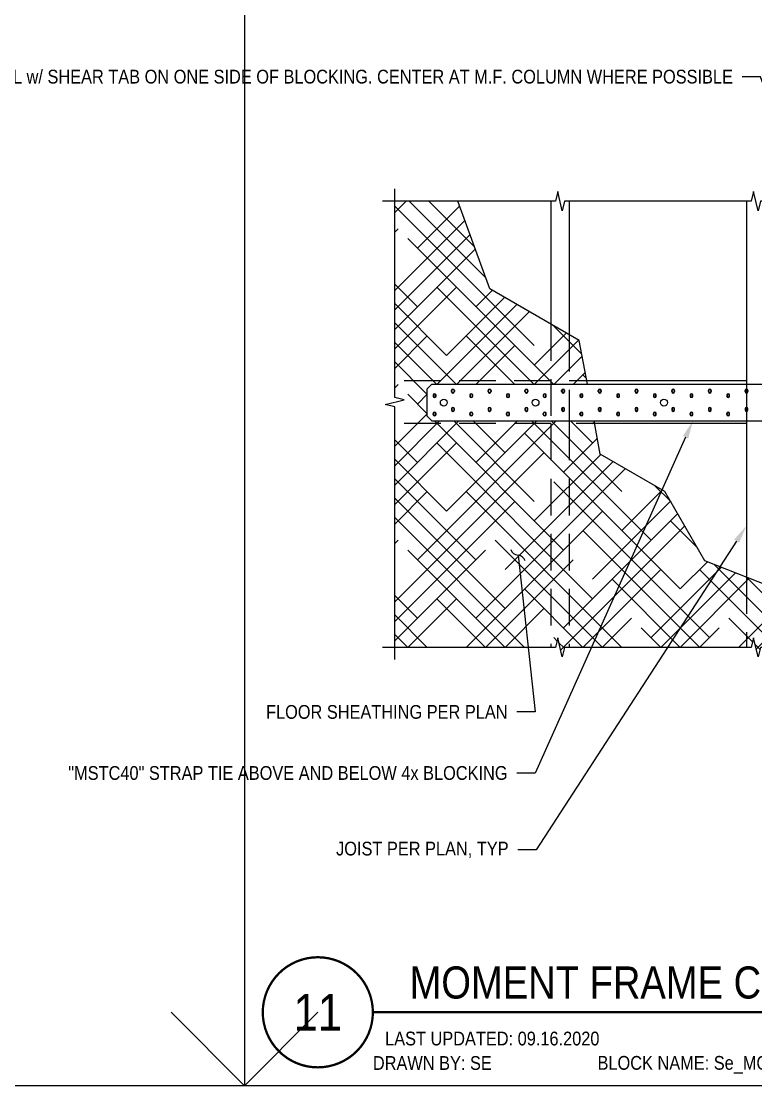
# Model space of a CAD drawing. Header units: inches. Extents: x -16404 to 14624, y -1591 to 16152.
# Drawn here: x 7972.2 to 8032.2, y 12087 to 12174 of the extents above; entities that cross this region are included whole.
import ezdxf
from ezdxf import colors
from ezdxf.entities.mleader import LeaderData, LeaderLine
from ezdxf.enums import TextEntityAlignment as Align
from ezdxf.math import Vec2, Vec3

# ---------------------------------------------------------------- set-up
doc = ezdxf.new("R2010")
doc.units = ezdxf.units.IN
doc.header["$LTSCALE"] = 24
doc.header["$MEASUREMENT"] = 0
doc.linetypes.add('DASHED2', pattern=[0.375, 0.25, -0.125])
doc.linetypes.add('HIDDEN2', pattern=[0.1875, 0.125, -0.0625])
doc.layers.get('0').update_dxf_attribs({"linetype": 'CONTINUOUS'})
doc.layers.add('DESIGNER COMMENTS', color=221, linetype='CONTINUOUS', plot=False)
doc.layers.add('S-ANNO-GRID-NONPLOT', color=251, linetype='CONTINUOUS', plot=False)
for name, color, linetype in [('S-ANNO-NOTE', 4, 'CONTINUOUS'), ('S-BREAK', 2, 'CONTINUOUS'), ('S-SIMPSON', 2, 'CONTINUOUS'), ('S-TYP DETAIL BLOCKS', 1, 'CONTINUOUS'), ('S-WOOD', 3, 'CONTINUOUS')]:
    doc.layers.add(name, color=color, linetype=linetype)
doc.layers.add('S-HATCH1', color=1, linetype='CONTINUOUS', transparency=0.5)
doc.styles.add('Arial', font='arial.ttf', dxfattribs={"width": 0.85})

# ---------------------------------------------------------------- blocks, each defined once
blk = doc.blocks.new('Se_30x42_DETAILS_GRID')
for p, q in [((7.413939925016619, 21.7499999999993), (7.413939925016619, 14.4999999999993)), ((7.413939925017315, 14.4999999999993), (7.413939925017315, 7.249999999999304)), ((7.413939925016619, 7.250000000000003), (7.913939925038675, 7.750000000022164)), ((7.413939925017315, 7.25), (6.963318810448982e-13, 7.25)), ((14.82787985003393, 7.25), (7.413939925017315, 7.25))]:
    blk.add_line(p, q)
at = {"linetype": 'DASHED2', "ltscale": 0.5}
blk.add_line((7.413939925016621, 7.25), (6.913939924994587, 7.75000000002216), dxfattribs=at)
blk = doc.blocks.new('*U789')
at = {"const_width": 0.1875}
for points in [[(-4.5, 1.695570592395378e-15, -1), (4.5, 1.479114197289397e-31, 3.732050807568883)], [(-4.5, 5.087936460698574e-16, 1), (4.5, 0, -3.732050807568883)]]:
    blk.add_lwpolyline(points, format="xyb", dxfattribs=at)
blk.add_lwpolyline([(4.5, 0), (76.96727909941, 0)], dxfattribs=at)
blk.add_circle((0, 0), 4.5)
at = {"style": 'Arial', "width": 0.85}
for tag, p in [('DWG_TITLE_1', (7.5, 6.1875)), ('DWG_TITLE_2', (7.5, 2.4375))]:
    blk.add_attdef(tag, text='', height=2.625, dxfattribs=at).set_placement(p, align=Align.MIDDLE_LEFT)
blk.add_attdef('#', text='', height=3, dxfattribs=at).set_placement((0, 0), align=Align.MIDDLE_CENTER)
blk.add_attdef('SCALE', text='', height=1.125, dxfattribs=at).set_placement((75.84227909941, -1.125), align=Align.TOP_RIGHT)
blk = doc.blocks.new('_Integral')
at = {"color": 0, "linetype": 'ByBlock', "lineweight": -2}
for centre, start, end in [((0.44488802, -0.09133463), 101.9999999980396, 167.9999999799194), ((-0.44488802, 0.09133463), 282.0000000215427, 348.0000000034225)]:
    blk.add_arc(centre, 0.45416667, start, end, dxfattribs=at)
blk = doc.blocks.new('MSTC40')
at = {"layer": 'S-SIMPSON'}
for p, q in [((-20.125, 2.59375), (-19.71875, 3)), ((-19.71875, 3), (19.71875, 3)), ((19.71875, 3), (20.125, 2.59375)), ((-20.125, 2.59375), (-20.125, 0.40625)), ((-19.61675000000014, 2.101999999999862), (-19.61675000000014, 2.023000000000138)), ((-19.58550000000014, 2.101999999999862), (-19.58550000000014, 2.023000000000138)), ((-19.41449999999986, 2.023000000000138), (-19.41449999999986, 2.101999999999862)), ((-19.38324999999986, 2.023000000000138), (-19.38324999999986, 2.101999999999862)), ((-18.11675000000014, 2.398000000000138), (-18.11675000000014, 2.476999999999862)), ((-18.08550000000014, 2.398000000000138), (-18.08550000000014, 2.476999999999862)), ((-17.91449999999986, 2.476999999999862), (-17.91449999999986, 2.398000000000138)), ((-17.88324999999986, 2.476999999999862), (-17.88324999999986, 2.398000000000138)), ((-16.61675000000014, 2.101999999999862), (-16.61675000000014, 2.023000000000138)), ((-16.58550000000014, 2.101999999999862), (-16.58550000000014, 2.023000000000138)), ((-16.41449999999986, 2.023000000000138), (-16.41449999999986, 2.101999999999862)), ((-16.38324999999986, 2.023000000000138), (-16.38324999999986, 2.101999999999862)), ((-15.11675000000014, 2.398000000000138), (-15.11675000000014, 2.476999999999862)), ((-15.08550000000014, 2.398000000000138), (-15.08550000000014, 2.476999999999862)), ((-14.91449999999986, 2.476999999999862), (-14.91449999999986, 2.398000000000138)), ((-14.88324999999986, 2.476999999999862), (-14.88324999999986, 2.398000000000138)), ((-13.61675000000014, 2.101999999999862), (-13.61675000000014, 2.023000000000138)), ((-13.58550000000014, 2.101999999999862), (-13.58550000000014, 2.023000000000138)), ((-13.41449999999986, 2.023000000000138), (-13.41449999999986, 2.101999999999862)), ((-13.38324999999986, 2.023000000000138), (-13.38324999999986, 2.101999999999862)), ((-12.11675000000014, 2.398000000000138), (-12.11675000000014, 2.476999999999862)), ((-12.08550000000014, 2.398000000000138), (-12.08550000000014, 2.476999999999862)), ((-11.91449999999986, 2.476999999999862), (-11.91449999999986, 2.398000000000138)), ((-11.88324999999986, 2.476999999999862), (-11.88324999999986, 2.398000000000138)), ((-10.61675000000014, 2.101999999999862), (-10.61675000000014, 2.023000000000138)), ((-10.58550000000014, 2.101999999999862), (-10.58550000000014, 2.023000000000138)), ((-10.41449999999986, 2.023000000000138), (-10.41449999999986, 2.101999999999862)), ((-10.38324999999986, 2.023000000000138), (-10.38324999999986, 2.101999999999862)), ((-9.116750000000138, 2.398000000000138), (-9.116750000000138, 2.476999999999862)), ((-9.085500000000138, 2.398000000000138), (-9.085500000000138, 2.476999999999862)), ((-8.914499999999862, 2.476999999999862), (-8.914499999999862, 2.398000000000138)), ((-8.883249999999862, 2.476999999999862), (-8.883249999999862, 2.398000000000138)), ((-7.616750000000138, 2.101999999999862), (-7.616750000000138, 2.023000000000138)), ((-7.585500000000138, 2.101999999999862), (-7.585500000000138, 2.023000000000138)), ((-7.414499999999862, 2.023000000000138), (-7.414499999999862, 2.101999999999862)), ((-7.383249999999862, 2.023000000000138), (-7.383249999999862, 2.101999999999862)), ((-6.116750000000138, 2.398000000000138), (-6.116750000000138, 2.476999999999862)), ((-6.085500000000138, 2.398000000000138), (-6.085500000000138, 2.476999999999862)), ((-5.914499999999862, 2.476999999999862), (-5.914499999999862, 2.398000000000138)), ((-5.883249999999862, 2.476999999999862), (-5.883249999999862, 2.398000000000138)), ((-4.616750000000138, 2.101999999999862), (-4.616750000000138, 2.023000000000138)), ((-4.585500000000138, 2.101999999999862), (-4.585500000000138, 2.023000000000138)), ((-4.414499999999862, 2.023000000000138), (-4.414499999999862, 2.101999999999862)), ((-4.383249999999862, 2.023000000000138), (-4.383249999999862, 2.101999999999862)), ((-3.116750000000138, 2.398000000000138), (-3.116750000000138, 2.476999999999862)), ((-3.085500000000138, 2.398000000000138), (-3.085500000000138, 2.476999999999862)), ((-2.914499999999862, 2.476999999999862), (-2.914499999999862, 2.398000000000138)), ((-2.883249999999862, 2.476999999999862), (-2.883249999999862, 2.398000000000138)), ((-1.616750000000138, 2.101999999999862), (-1.616750000000138, 2.023000000000138)), ((-1.585500000000138, 2.101999999999862), (-1.585500000000138, 2.023000000000138)), ((-1.414499999999862, 2.023000000000138), (-1.414499999999862, 2.101999999999862)), ((-1.383249999999862, 2.023000000000138), (-1.383249999999862, 2.101999999999862)), ((-0.1167500000001382, 2.398000000000138), (-0.1167500000001382, 2.476999999999862)), ((-0.08550000000013824, 2.398000000000138), (-0.08550000000013824, 2.476999999999862)), ((0.08550000000013824, 2.476999999999862), (0.08550000000013824, 2.398000000000138)), ((0.1167500000001382, 2.476999999999862), (0.1167500000001382, 2.398000000000138)), ((1.383249999999862, 2.101999999999862), (1.383249999999862, 2.023000000000138)), ((1.414499999999862, 2.101999999999862), (1.414499999999862, 2.023000000000138)), ((1.585500000000138, 2.023000000000138), (1.585500000000138, 2.101999999999862)), ((1.616750000000138, 2.023000000000138), (1.616750000000138, 2.101999999999862)), ((2.883249999999862, 2.398000000000138), (2.883249999999862, 2.476999999999862)), ((2.914499999999862, 2.398000000000138), (2.914499999999862, 2.476999999999862)), ((3.085500000000138, 2.476999999999862), (3.085500000000138, 2.398000000000138)), ((3.116750000000138, 2.476999999999862), (3.116750000000138, 2.398000000000138)), ((4.383249999999862, 2.101999999999862), (4.383249999999862, 2.023000000000138)), ((4.414499999999862, 2.101999999999862), (4.414499999999862, 2.023000000000138)), ((4.585500000000138, 2.023000000000138), (4.585500000000138, 2.101999999999862)), ((4.616750000000138, 2.023000000000138), (4.616750000000138, 2.101999999999862)), ((5.883249999999862, 2.398000000000138), (5.883249999999862, 2.476999999999862)), ((5.914499999999862, 2.398000000000138), (5.914499999999862, 2.476999999999862)), ((6.085500000000138, 2.476999999999862), (6.085500000000138, 2.398000000000138)), ((6.116750000000138, 2.476999999999862), (6.116750000000138, 2.398000000000138)), ((7.383249999999862, 2.101999999999862), (7.383249999999862, 2.023000000000138)), ((7.414499999999862, 2.101999999999862), (7.414499999999862, 2.023000000000138)), ((7.585500000000138, 2.023000000000138), (7.585500000000138, 2.101999999999862)), ((7.616750000000138, 2.023000000000138), (7.616750000000138, 2.101999999999862)), ((8.883249999999862, 2.398000000000138), (8.883249999999862, 2.476999999999862)), ((8.914499999999862, 2.398000000000138), (8.914499999999862, 2.476999999999862)), ((9.085500000000138, 2.476999999999862), (9.085500000000138, 2.398000000000138)), ((9.116750000000138, 2.476999999999862), (9.116750000000138, 2.398000000000138)), ((10.38324999999986, 2.101999999999862), (10.38324999999986, 2.023000000000138)), ((10.41449999999986, 2.101999999999862), (10.41449999999986, 2.023000000000138)), ((10.58550000000014, 2.023000000000138), (10.58550000000014, 2.101999999999862)), ((10.61675000000014, 2.023000000000138), (10.61675000000014, 2.101999999999862)), ((11.88324999999986, 2.398000000000138), (11.88324999999986, 2.476999999999862)), ((11.91449999999986, 2.398000000000138), (11.91449999999986, 2.476999999999862)), ((12.08550000000014, 2.476999999999862), (12.08550000000014, 2.398000000000138)), ((12.11675000000014, 2.476999999999862), (12.11675000000014, 2.398000000000138)), ((13.38324999999986, 2.101999999999862), (13.38324999999986, 2.023000000000138)), ((13.41449999999986, 2.101999999999862), (13.41449999999986, 2.023000000000138)), ((13.58550000000014, 2.023000000000138), (13.58550000000014, 2.101999999999862)), ((13.61675000000014, 2.023000000000138), (13.61675000000014, 2.101999999999862)), ((14.88324999999986, 2.398000000000138), (14.88324999999986, 2.476999999999862)), ((14.91449999999986, 2.398000000000138), (14.91449999999986, 2.476999999999862)), ((15.08550000000014, 2.476999999999862), (15.08550000000014, 2.398000000000138)), ((15.11675000000014, 2.476999999999862), (15.11675000000014, 2.398000000000138)), ((16.38324999999986, 2.101999999999862), (16.38324999999986, 2.023000000000138)), ((16.41449999999986, 2.101999999999862), (16.41449999999986, 2.023000000000138)), ((16.58550000000014, 2.023000000000138), (16.58550000000014, 2.101999999999862)), ((16.61675000000014, 2.023000000000138), (16.61675000000014, 2.101999999999862)), ((17.88324999999986, 2.398000000000138), (17.88324999999986, 2.476999999999862)), ((17.91449999999986, 2.398000000000138), (17.91449999999986, 2.476999999999862)), ((18.08550000000014, 2.476999999999862), (18.08550000000014, 2.398000000000138)), ((18.11675000000014, 2.476999999999862), (18.11675000000014, 2.398000000000138)), ((19.38324999999986, 2.101999999999862), (19.38324999999986, 2.023000000000138)), ((19.41449999999986, 2.101999999999862), (19.41449999999986, 2.023000000000138)), ((19.58550000000014, 2.023000000000138), (19.58550000000014, 2.101999999999862)), ((19.61675000000014, 2.023000000000138), (19.61675000000014, 2.101999999999862)), ((-18.11675000000014, 0.9769999999998618), (-18.11675000000014, 0.8980000000001382)), ((-18.08550000000014, 0.9769999999998618), (-18.08550000000014, 0.8980000000001382)), ((-17.91449999999986, 0.8980000000001382), (-17.91449999999986, 0.9769999999998618)), ((-17.88324999999986, 0.8980000000001382), (-17.88324999999986, 0.9769999999998618)), ((-15.11675000000014, 0.9769999999998618), (-15.11675000000014, 0.8980000000001382)), ((-15.08550000000014, 0.9769999999998618), (-15.08550000000014, 0.8980000000001382)), ((-14.91449999999986, 0.8980000000001382), (-14.91449999999986, 0.9769999999998618)), ((-14.88324999999986, 0.8980000000001382), (-14.88324999999986, 0.9769999999998618)), ((-12.11675000000014, 0.9769999999998618), (-12.11675000000014, 0.8980000000001382)), ((-12.08550000000014, 0.9769999999998618), (-12.08550000000014, 0.8980000000001382)), ((-11.91449999999986, 0.8980000000001382), (-11.91449999999986, 0.9769999999998618)), ((-11.88324999999986, 0.8980000000001382), (-11.88324999999986, 0.9769999999998618)), ((-9.116750000000138, 0.9769999999998618), (-9.116750000000138, 0.8980000000001382)), ((-9.085500000000138, 0.9769999999998618), (-9.085500000000138, 0.8980000000001382)), ((-8.914499999999862, 0.8980000000001382), (-8.914499999999862, 0.9769999999998618)), ((-8.883249999999862, 0.8980000000001382), (-8.883249999999862, 0.9769999999998618)), ((-6.116750000000138, 0.9769999999998618), (-6.116750000000138, 0.8980000000001382)), ((-6.085500000000138, 0.9769999999998618), (-6.085500000000138, 0.8980000000001382)), ((-5.914499999999862, 0.8980000000001382), (-5.914499999999862, 0.9769999999998618)), ((-5.883249999999862, 0.8980000000001382), (-5.883249999999862, 0.9769999999998618)), ((-3.116750000000138, 0.9769999999998618), (-3.116750000000138, 0.8980000000001382)), ((-3.085500000000138, 0.9769999999998618), (-3.085500000000138, 0.8980000000001382)), ((-2.914499999999862, 0.8980000000001382), (-2.914499999999862, 0.9769999999998618)), ((-2.883249999999862, 0.8980000000001382), (-2.883249999999862, 0.9769999999998618)), ((-0.1167500000001382, 0.9769999999998618), (-0.1167500000001382, 0.8980000000001382)), ((-0.08550000000013824, 0.9769999999998618), (-0.08550000000013824, 0.8980000000001382)), ((0.08550000000013824, 0.8980000000001382), (0.08550000000013824, 0.9769999999998618)), ((0.1167500000001382, 0.8980000000001382), (0.1167500000001382, 0.9769999999998618)), ((2.883249999999862, 0.9769999999998618), (2.883249999999862, 0.8980000000001382)), ((2.914499999999862, 0.9769999999998618), (2.914499999999862, 0.8980000000001382)), ((3.085500000000138, 0.8980000000001382), (3.085500000000138, 0.9769999999998618)), ((3.116750000000138, 0.8980000000001382), (3.116750000000138, 0.9769999999998618)), ((5.883249999999862, 0.9769999999998618), (5.883249999999862, 0.8980000000001382)), ((5.914499999999862, 0.9769999999998618), (5.914499999999862, 0.8980000000001382)), ((6.085500000000138, 0.8980000000001382), (6.085500000000138, 0.9769999999998618)), ((6.116750000000138, 0.8980000000001382), (6.116750000000138, 0.9769999999998618)), ((8.883249999999862, 0.9769999999998618), (8.883249999999862, 0.8980000000001382)), ((8.914499999999862, 0.9769999999998618), (8.914499999999862, 0.8980000000001382)), ((9.085500000000138, 0.8980000000001382), (9.085500000000138, 0.9769999999998618)), ((9.116750000000138, 0.8980000000001382), (9.116750000000138, 0.9769999999998618)), ((11.88324999999986, 0.9769999999998618), (11.88324999999986, 0.8980000000001382)), ((11.91449999999986, 0.9769999999998618), (11.91449999999986, 0.8980000000001382)), ((12.08550000000014, 0.8980000000001382), (12.08550000000014, 0.9769999999998618)), ((12.11675000000014, 0.8980000000001382), (12.11675000000014, 0.9769999999998618)), ((14.88324999999986, 0.9769999999998618), (14.88324999999986, 0.8980000000001382)), ((14.91449999999986, 0.9769999999998618), (14.91449999999986, 0.8980000000001382)), ((15.08550000000014, 0.8980000000001382), (15.08550000000014, 0.9769999999998618)), ((15.11675000000014, 0.8980000000001382), (15.11675000000014, 0.9769999999998618)), ((17.88324999999986, 0.9769999999998618), (17.88324999999986, 0.8980000000001382)), ((17.91449999999986, 0.9769999999998618), (17.91449999999986, 0.8980000000001382)), ((18.08550000000014, 0.8980000000001382), (18.08550000000014, 0.9769999999998618)), ((18.11675000000014, 0.8980000000001382), (18.11675000000014, 0.9769999999998618)), ((-19.71875, 0), (-20.125, 0.40625)), ((-19.71875, 0), (19.71875, 0)), ((-19.61675000000014, 0.5230000000001382), (-19.61675000000014, 0.6019999999998618)), ((-19.58550000000014, 0.5230000000001382), (-19.58550000000014, 0.6019999999998618)), ((-19.41449999999986, 0.5230000000001382), (-19.41449999999986, 0.6019999999998618)), ((-19.38324999999986, 0.5230000000001382), (-19.38324999999986, 0.6019999999998618)), ((-16.61675000000014, 0.5230000000001382), (-16.61675000000014, 0.6019999999998618)), ((-16.58550000000014, 0.5230000000001382), (-16.58550000000014, 0.6019999999998618)), ((-16.41449999999986, 0.5230000000001382), (-16.41449999999986, 0.6019999999998618)), ((-16.38324999999986, 0.5230000000001382), (-16.38324999999986, 0.6019999999998618)), ((-13.61675000000014, 0.5230000000001382), (-13.61675000000014, 0.6019999999998618)), ((-13.58550000000014, 0.5230000000001382), (-13.58550000000014, 0.6019999999998618)), ((-13.41449999999986, 0.5230000000001382), (-13.41449999999986, 0.6019999999998618)), ((-13.38324999999986, 0.5230000000001382), (-13.38324999999986, 0.6019999999998618)), ((-10.61675000000014, 0.5230000000001382), (-10.61675000000014, 0.6019999999998618)), ((-10.58550000000014, 0.5230000000001382), (-10.58550000000014, 0.6019999999998618)), ((-10.41449999999986, 0.5230000000001382), (-10.41449999999986, 0.6019999999998618)), ((-10.38324999999986, 0.5230000000001382), (-10.38324999999986, 0.6019999999998618)), ((-7.616750000000138, 0.5230000000001382), (-7.616750000000138, 0.6019999999998618)), ((-7.585500000000138, 0.5230000000001382), (-7.585500000000138, 0.6019999999998618)), ((-7.414499999999862, 0.5230000000001382), (-7.414499999999862, 0.6019999999998618)), ((-7.383249999999862, 0.5230000000001382), (-7.383249999999862, 0.6019999999998618)), ((-4.616750000000138, 0.5230000000001382), (-4.616750000000138, 0.6019999999998618)), ((-4.585500000000138, 0.5230000000001382), (-4.585500000000138, 0.6019999999998618)), ((-4.414499999999862, 0.5230000000001382), (-4.414499999999862, 0.6019999999998618)), ((-4.383249999999862, 0.5230000000001382), (-4.383249999999862, 0.6019999999998618)), ((-1.616750000000138, 0.5230000000001382), (-1.616750000000138, 0.6019999999998618)), ((-1.585500000000138, 0.5230000000001382), (-1.585500000000138, 0.6019999999998618)), ((-1.414499999999862, 0.5230000000001382), (-1.414499999999862, 0.6019999999998618)), ((-1.383249999999862, 0.5230000000001382), (-1.383249999999862, 0.6019999999998618)), ((1.383249999999862, 0.5230000000001382), (1.383249999999862, 0.6019999999998618)), ((1.414499999999862, 0.5230000000001382), (1.414499999999862, 0.6019999999998618)), ((1.585500000000138, 0.5230000000001382), (1.585500000000138, 0.6019999999998618)), ((1.616750000000138, 0.5230000000001382), (1.616750000000138, 0.6019999999998618)), ((4.383249999999862, 0.5230000000001382), (4.383249999999862, 0.6019999999998618)), ((4.414499999999862, 0.5230000000001382), (4.414499999999862, 0.6019999999998618)), ((4.585500000000138, 0.5230000000001382), (4.585500000000138, 0.6019999999998618)), ((4.616750000000138, 0.5230000000001382), (4.616750000000138, 0.6019999999998618)), ((7.383249999999862, 0.5230000000001382), (7.383249999999862, 0.6019999999998618)), ((7.414499999999862, 0.5230000000001382), (7.414499999999862, 0.6019999999998618)), ((7.585500000000138, 0.5230000000001382), (7.585500000000138, 0.6019999999998618)), ((7.616750000000138, 0.5230000000001382), (7.616750000000138, 0.6019999999998618)), ((10.38324999999986, 0.5230000000001382), (10.38324999999986, 0.6019999999998618)), ((10.41449999999986, 0.5230000000001382), (10.41449999999986, 0.6019999999998618)), ((10.58550000000014, 0.5230000000001382), (10.58550000000014, 0.6019999999998618)), ((10.61675000000014, 0.5230000000001382), (10.61675000000014, 0.6019999999998618)), ((13.38324999999986, 0.5230000000001382), (13.38324999999986, 0.6019999999998618)), ((13.41449999999986, 0.5230000000001382), (13.41449999999986, 0.6019999999998618)), ((13.58550000000014, 0.5230000000001382), (13.58550000000014, 0.6019999999998618)), ((13.61675000000014, 0.5230000000001382), (13.61675000000014, 0.6019999999998618)), ((16.38324999999986, 0.5230000000001382), (16.38324999999986, 0.6019999999998618)), ((16.41449999999986, 0.5230000000001382), (16.41449999999986, 0.6019999999998618)), ((16.58550000000014, 0.5230000000001382), (16.58550000000014, 0.6019999999998618)), ((16.61675000000014, 0.5230000000001382), (16.61675000000014, 0.6019999999998618)), ((19.38324999999986, 0.5230000000001382), (19.38324999999986, 0.6019999999998618)), ((19.41449999999986, 0.5230000000001382), (19.41449999999986, 0.6019999999998618)), ((19.58550000000014, 0.5230000000001382), (19.58550000000014, 0.6019999999998618)), ((19.61675000000014, 0.5230000000001382), (19.61675000000014, 0.6019999999998618)), ((19.71875, 0), (20.125, 0.40625))]:
    blk.add_line(p, q, dxfattribs=at)
at = {"layer": 'S-SIMPSON', "linetype": 'Continuous'}
blk.add_line((20.125, 0.40625), (20.125, 2.59375), dxfattribs=at)
at = {"layer": 'S-SIMPSON'}
for centre in [(-18.75, 1.500000000000455), (-11.25, 1.5), (-0.75, 1.5), (11.25, 1.5), (18.75, 1.5)]:
    blk.add_circle(centre, 0.28125, dxfattribs=at)
for centre, radius, start, end in [((-19.5, 2.101999999999862), 0.11675, 0, 180), ((-19.5, 2.023000000000138), 0.11675, 180, 0), ((-19.5, 2.101999999999862), 0.0855, 0, 180), ((-19.5, 2.023000000000138), 0.0855, 180, 0), ((-18, 2.476999999999862), 0.11675, 0, 180), ((-18, 2.398000000000138), 0.11675, 180, 0), ((-18, 2.476999999999862), 0.0855, 0, 180), ((-18, 2.398000000000138), 0.0855, 180, 0), ((-16.5, 2.101999999999862), 0.11675, 0, 180), ((-16.5, 2.023000000000138), 0.11675, 180, 0), ((-16.5, 2.101999999999862), 0.0855, 0, 180), ((-16.5, 2.023000000000138), 0.0855, 180, 0), ((-15, 2.476999999999862), 0.11675, 0, 180), ((-15, 2.398000000000138), 0.11675, 180, 0), ((-15, 2.476999999999862), 0.0855, 0, 180), ((-15, 2.398000000000138), 0.0855, 180, 0), ((-13.5, 2.101999999999862), 0.11675, 0, 180), ((-13.5, 2.023000000000138), 0.11675, 180, 0), ((-13.5, 2.101999999999862), 0.0855, 0, 180), ((-13.5, 2.023000000000138), 0.0855, 180, 0), ((-12, 2.476999999999862), 0.11675, 0, 180), ((-12, 2.398000000000138), 0.11675, 180, 0), ((-12, 2.476999999999862), 0.0855, 0, 180), ((-12, 2.398000000000138), 0.0855, 180, 0), ((-10.5, 2.101999999999862), 0.11675, 0, 180), ((-10.5, 2.023000000000138), 0.11675, 180, 0), ((-10.5, 2.101999999999862), 0.0855, 0, 180), ((-10.5, 2.023000000000138), 0.0855, 180, 0), ((-9, 2.476999999999862), 0.11675, 0, 180), ((-9, 2.398000000000138), 0.11675, 180, 0), ((-9, 2.476999999999862), 0.0855, 0, 180), ((-9, 2.398000000000138), 0.0855, 180, 0), ((-7.5, 2.101999999999862), 0.11675, 0, 180), ((-7.5, 2.023000000000138), 0.11675, 180, 0), ((-7.5, 2.101999999999862), 0.0855, 0, 180), ((-7.5, 2.023000000000138), 0.0855, 180, 0), ((-6, 2.476999999999862), 0.11675, 0, 180), ((-6, 2.398000000000138), 0.11675, 180, 0), ((-6, 2.476999999999862), 0.0855, 0, 180), ((-6, 2.398000000000138), 0.0855, 180, 0), ((-4.5, 2.101999999999862), 0.11675, 0, 180), ((-4.5, 2.023000000000138), 0.11675, 180, 0), ((-4.5, 2.101999999999862), 0.0855, 0, 180), ((-4.5, 2.023000000000138), 0.0855, 180, 0), ((-3, 2.476999999999862), 0.11675, 0, 180), ((-3, 2.398000000000138), 0.11675, 180, 0), ((-3, 2.476999999999862), 0.0855, 0, 180), ((-3, 2.398000000000138), 0.0855, 180, 0), ((-1.5, 2.101999999999862), 0.11675, 0, 180), ((-1.5, 2.023000000000138), 0.11675, 180, 0), ((-1.5, 2.101999999999862), 0.0855, 0, 180), ((-1.5, 2.023000000000138), 0.0855, 180, 0), ((0, 2.476999999999862), 0.11675, 0, 180), ((0, 2.398000000000138), 0.11675, 180, 0), ((0, 2.476999999999862), 0.0855, 0, 180), ((0, 2.398000000000138), 0.0855, 180, 0), ((1.5, 2.101999999999862), 0.11675, 0, 180), ((1.5, 2.023000000000138), 0.11675, 180, 0), ((1.5, 2.101999999999862), 0.0855, 0, 180), ((1.5, 2.023000000000138), 0.0855, 180, 0), ((3, 2.476999999999862), 0.11675, 0, 180), ((3, 2.398000000000138), 0.11675, 180, 0), ((3, 2.476999999999862), 0.0855, 0, 180), ((3, 2.398000000000138), 0.0855, 180, 0), ((4.5, 2.101999999999862), 0.11675, 0, 180), ((4.5, 2.023000000000138), 0.11675, 180, 0), ((4.5, 2.101999999999862), 0.0855, 0, 180), ((4.5, 2.023000000000138), 0.0855, 180, 0), ((6, 2.476999999999862), 0.11675, 0, 180), ((6, 2.398000000000138), 0.11675, 180, 0), ((6, 2.476999999999862), 0.0855, 0, 180), ((6, 2.398000000000138), 0.0855, 180, 0), ((7.5, 2.101999999999862), 0.11675, 0, 180), ((7.5, 2.023000000000138), 0.11675, 180, 0), ((7.5, 2.101999999999862), 0.0855, 0, 180), ((7.5, 2.023000000000138), 0.0855, 180, 0), ((9, 2.476999999999862), 0.11675, 0, 180), ((9, 2.398000000000138), 0.11675, 180, 0), ((9, 2.476999999999862), 0.0855, 0, 180), ((9, 2.398000000000138), 0.0855, 180, 0), ((10.5, 2.101999999999862), 0.11675, 0, 180), ((10.5, 2.023000000000138), 0.11675, 180, 0), ((10.5, 2.101999999999862), 0.0855, 0, 180), ((10.5, 2.023000000000138), 0.0855, 180, 0), ((12, 2.476999999999862), 0.11675, 0, 180), ((12, 2.398000000000138), 0.11675, 180, 0), ((12, 2.476999999999862), 0.0855, 0, 180), ((12, 2.398000000000138), 0.0855, 180, 0), ((13.5, 2.101999999999862), 0.11675, 0, 180), ((13.5, 2.023000000000138), 0.11675, 180, 0), ((13.5, 2.101999999999862), 0.0855, 0, 180), ((13.5, 2.023000000000138), 0.0855, 180, 0), ((15, 2.476999999999862), 0.11675, 0, 180), ((15, 2.398000000000138), 0.11675, 180, 0), ((15, 2.476999999999862), 0.0855, 0, 180), ((15, 2.398000000000138), 0.0855, 180, 0), ((16.5, 2.101999999999862), 0.11675, 0, 180), ((16.5, 2.023000000000138), 0.11675, 180, 0), ((16.5, 2.101999999999862), 0.0855, 0, 180), ((16.5, 2.023000000000138), 0.0855, 180, 0), ((18, 2.476999999999862), 0.11675, 0, 180), ((18, 2.398000000000138), 0.11675, 180, 0), ((18, 2.476999999999862), 0.0855, 0, 180), ((18, 2.398000000000138), 0.0855, 180, 0), ((19.5, 2.101999999999862), 0.11675, 0, 180), ((19.5, 2.023000000000138), 0.11675, 180, 0), ((19.5, 2.101999999999862), 0.0855, 0, 180), ((19.5, 2.023000000000138), 0.0855, 180, 0), ((-18, 0.9769999999998618), 0.11675, 0, 180), ((-18, 0.8980000000001382), 0.11675, 180, 0), ((-18, 0.9769999999998618), 0.0855, 0, 180), ((-18, 0.8980000000001382), 0.0855, 180, 0), ((-15, 0.9769999999998618), 0.11675, 0, 180), ((-15, 0.8980000000001382), 0.11675, 180, 0), ((-15, 0.9769999999998618), 0.0855, 0, 180), ((-15, 0.8980000000001382), 0.0855, 180, 0), ((-12, 0.9769999999998618), 0.11675, 0, 180), ((-12, 0.8980000000001382), 0.11675, 180, 0), ((-12, 0.9769999999998618), 0.0855, 0, 180), ((-12, 0.8980000000001382), 0.0855, 180, 0), ((-9, 0.9769999999998618), 0.11675, 0, 180), ((-9, 0.8980000000001382), 0.11675, 180, 0), ((-9, 0.9769999999998618), 0.0855, 0, 180), ((-9, 0.8980000000001382), 0.0855, 180, 0), ((-6, 0.9769999999998618), 0.11675, 0, 180), ((-6, 0.8980000000001382), 0.11675, 180, 0), ((-6, 0.9769999999998618), 0.0855, 0, 180), ((-6, 0.8980000000001382), 0.0855, 180, 0), ((-3, 0.9769999999998618), 0.11675, 0, 180), ((-3, 0.8980000000001382), 0.11675, 180, 0), ((-3, 0.9769999999998618), 0.0855, 0, 180), ((-3, 0.8980000000001382), 0.0855, 180, 0), ((0, 0.9769999999998618), 0.11675, 0, 180), ((0, 0.8980000000001382), 0.11675, 180, 0), ((0, 0.9769999999998618), 0.0855, 0, 180), ((0, 0.8980000000001382), 0.0855, 180, 0), ((3, 0.9769999999998618), 0.11675, 0, 180), ((3, 0.8980000000001382), 0.11675, 180, 0), ((3, 0.9769999999998618), 0.0855, 0, 180), ((3, 0.8980000000001382), 0.0855, 180, 0), ((6, 0.9769999999998618), 0.11675, 0, 180), ((6, 0.8980000000001382), 0.11675, 180, 0), ((6, 0.9769999999998618), 0.0855, 0, 180), ((6, 0.8980000000001382), 0.0855, 180, 0), ((9, 0.9769999999998618), 0.11675, 0, 180), ((9, 0.8980000000001382), 0.11675, 180, 0), ((9, 0.9769999999998618), 0.0855, 0, 180), ((9, 0.8980000000001382), 0.0855, 180, 0), ((12, 0.9769999999998618), 0.11675, 0, 180), ((12, 0.8980000000001382), 0.11675, 180, 0), ((12, 0.9769999999998618), 0.0855, 0, 180), ((12, 0.8980000000001382), 0.0855, 180, 0), ((15, 0.9769999999998618), 0.11675, 0, 180), ((15, 0.8980000000001382), 0.11675, 180, 0), ((15, 0.9769999999998618), 0.0855, 0, 180), ((15, 0.8980000000001382), 0.0855, 180, 0), ((18, 0.9769999999998618), 0.11675, 0, 180), ((18, 0.8980000000001382), 0.11675, 180, 0), ((18, 0.9769999999998618), 0.0855, 0, 180), ((18, 0.8980000000001382), 0.0855, 180, 0), ((-19.5, 0.6019999999998618), 0.11675, 0, 180), ((-19.5, 0.5230000000001382), 0.11675, 180, 0), ((-19.5, 0.6019999999998618), 0.0855, 0, 180), ((-19.5, 0.5230000000001382), 0.0855, 180, 0), ((-16.5, 0.6019999999998618), 0.11675, 0, 180), ((-16.5, 0.5230000000001382), 0.11675, 180, 0), ((-16.5, 0.6019999999998618), 0.0855, 0, 180), ((-16.5, 0.5230000000001382), 0.0855, 180, 0), ((-13.5, 0.6019999999998618), 0.11675, 0, 180), ((-13.5, 0.5230000000001382), 0.11675, 180, 0), ((-13.5, 0.6019999999998618), 0.0855, 0, 180), ((-13.5, 0.5230000000001382), 0.0855, 180, 0), ((-10.5, 0.6019999999998618), 0.11675, 0, 180), ((-10.5, 0.5230000000001382), 0.11675, 180, 0), ((-10.5, 0.6019999999998618), 0.0855, 0, 180), ((-10.5, 0.5230000000001382), 0.0855, 180, 0), ((-7.5, 0.6019999999998618), 0.11675, 0, 180), ((-7.5, 0.5230000000001382), 0.11675, 180, 0), ((-7.5, 0.6019999999998618), 0.0855, 0, 180), ((-7.5, 0.5230000000001382), 0.0855, 180, 0), ((-4.5, 0.6019999999998618), 0.11675, 0, 180), ((-4.5, 0.5230000000001382), 0.11675, 180, 0), ((-4.5, 0.6019999999998618), 0.0855, 0, 180), ((-4.5, 0.5230000000001382), 0.0855, 180, 0), ((-1.5, 0.6019999999998618), 0.11675, 0, 180), ((-1.5, 0.5230000000001382), 0.11675, 180, 0), ((-1.5, 0.6019999999998618), 0.0855, 0, 180), ((-1.5, 0.5230000000001382), 0.0855, 180, 0), ((1.5, 0.6019999999998618), 0.11675, 0, 180), ((1.5, 0.5230000000001382), 0.11675, 180, 0), ((1.5, 0.6019999999998618), 0.0855, 0, 180), ((1.5, 0.5230000000001382), 0.0855, 180, 0), ((4.5, 0.6019999999998618), 0.11675, 0, 180), ((4.5, 0.5230000000001382), 0.11675, 180, 0), ((4.5, 0.6019999999998618), 0.0855, 0, 180), ((4.5, 0.5230000000001382), 0.0855, 180, 0), ((7.5, 0.6019999999998618), 0.11675, 0, 180), ((7.5, 0.5230000000001382), 0.11675, 180, 0), ((7.5, 0.6019999999998618), 0.0855, 0, 180), ((7.5, 0.5230000000001382), 0.0855, 180, 0), ((10.5, 0.6019999999998618), 0.11675, 0, 180), ((10.5, 0.5230000000001382), 0.11675, 180, 0), ((10.5, 0.6019999999998618), 0.0855, 0, 180), ((10.5, 0.5230000000001382), 0.0855, 180, 0), ((13.5, 0.6019999999998618), 0.11675, 0, 180), ((13.5, 0.5230000000001382), 0.11675, 180, 0), ((13.5, 0.6019999999998618), 0.0855, 0, 180), ((13.5, 0.5230000000001382), 0.0855, 180, 0), ((16.5, 0.6019999999998618), 0.11675, 0, 180), ((16.5, 0.5230000000001382), 0.11675, 180, 0), ((16.5, 0.6019999999998618), 0.0855, 0, 180), ((16.5, 0.5230000000001382), 0.0855, 180, 0), ((19.5, 0.6019999999998618), 0.11675, 0, 180), ((19.5, 0.5230000000001382), 0.11675, 180, 0), ((19.5, 0.6019999999998618), 0.0855, 0, 180), ((19.5, 0.5230000000001382), 0.0855, 180, 0)]:
    blk.add_arc(centre, radius, start, end, dxfattribs=at)
blk = doc.blocks.new('Se_MOMENT FRAME COLUMN BRACING')
at = {"layer": 'S-HATCH1'}
h = blk.add_hatch(dxfattribs=at)
h.set_pattern_fill('HOUND', color=256, scale=18, angle=45, style=0)
h.set_pattern_definition([(45, (-1309.906095126348, -8498.000000000284), (2.386485386504598, 3.97747564417433), [18, -9]), (135, (-1309.906095126348, -8498.000000000284), (2.386485386504598, -3.97747564417433), [18, -9])])
h.paths.add_polyline_path([(14.05249051218925, 59.12449936254052), (11.4378364730228, 66.29924479681722), (6.29081267419906, 66.29924479681722), (6.29081267419906, 50.24502078574733), (7.069163867145107, 50.05573400340108), (5.512461481252103, 49.67716043870132), (6.29081267419906, 49.48787365635144), (6.29081267419906, 29.82577700849106), (19.41828395167522, 29.82577700849106), (19.60757073402146, 30.60412820143756), (19.98614429872305, 29.04742581554456), (20.17543108107293, 29.82577700849106), (35.04685751637226, 29.82577700849106), (35.41828395167545, 29.82577700848924), (35.60757073402169, 30.60412820143574), (35.98614429872327, 29.04742581554274), (36.17543108107316, 29.82577700848924), (39.93120299337693, 29.82577700848924), (37.797755331394, 34.47998887648646), (31.64991994847151, 36.90536802278075), (28.37959704500827, 42.56973344873768), (23.09432087848836, 45.62118906621981), (22.59119992966134, 48.3351972210512), (9.328107516372256, 48.3351972210512), (8.921857516372256, 48.7414472210512), (8.921857516372256, 50.9289472210512), (9.328107516372256, 51.3351972210512), (22.03506201099162, 51.3351972210512), (21.37478267103506, 54.89697201354647)])
at = {"layer": 'S-BREAK', "flags": 128}
blk.add_lwpolyline([(37.54685751637226, 66.29924479681722), (36.17543108107475, 66.29924479681722), (35.98614429872487, 65.52089360387072), (35.60757073402328, 67.07759598976372), (35.41828395167704, 66.29924479681722), (35.04685751637589, 66.29924479681722), (20.17543108107475, 66.29924479681722), (19.98614429872487, 65.52089360387072), (19.60757073402328, 67.07759598976372), (19.41828395167704, 66.29924479681722), (5.290812674200424, 66.29924479681722)], dxfattribs=at)
at = {"layer": 'S-BREAK'}
for points in [[(6.29081267419906, 28.82577700849106), (6.29081267419906, 49.48787365635144), (5.512461481252103, 49.67716043870132), (7.069163867145107, 50.05573400340108), (6.29081267419906, 50.24502078574733), (6.29081267419906, 67.29924479681722)], [(58.54685751637226, 29.82577700848924), (53.92543108107293, 29.82577700848924), (53.73614429872305, 29.04742581554274), (53.35757073402146, 30.60412820143574), (53.16828395167522, 29.82577700848924), (52.79685751637203, 29.82577700849106), (49.54685751637226, 29.82577700848924), (36.17543108107316, 29.82577700848924), (35.98614429872327, 29.04742581554274), (35.60757073402169, 30.60412820143574), (35.41828395167545, 29.82577700848924), (35.04685751637226, 29.82577700849106), (20.17543108107293, 29.82577700849106), (19.98614429872305, 29.04742581554456), (19.60757073402146, 30.60412820143756), (19.41828395167522, 29.82577700849106), (5.290812674197014, 29.82577700849106)]]:
    blk.add_lwpolyline(points, dxfattribs=at)
at = {"layer": 'S-HATCH1', "color": 2}
for points in [[(22.03506201099162, 51.3351972210512), (21.37478267103506, 54.89697201354647), (14.05249051218925, 59.12449936254052), (11.43783647302553, 66.29924479680994)], [(39.93120299337534, 29.82577700849288), (37.797755331394, 34.47998887648646), (31.64991994847151, 36.90536802278075), (28.37959704500827, 42.56973344873768), (23.09432087848836, 45.62118906621981), (22.59119992966134, 48.3351972210512)]]:
    blk.add_lwpolyline(points, dxfattribs=at)
at = {"layer": 'S-WOOD'}
for p, q in [((19.04685751637589, 66.29924479681722), (19.04685751637589, 56.24100022824132)), ((20.54685751637226, 66.29924479681722), (20.54685751637226, 55.37497482445906)), ((35.04685751637589, 66.29924479681722), (35.04685751637589, 51.3664472210512)), ((35.04685751637226, 51.6164472210512), (21.98292408111615, 51.6164472210512)), ((35.04685751637226, 48.1164472210512), (22.63175165289772, 48.1164472210512)), ((35.04685751637567, 48.3664472210512), (35.04685751637339, 35.5652440563299))]:
    blk.add_line(p, q, dxfattribs=at)
at = {"layer": 'S-WOOD', "color": 2, "linetype": 'HIDDEN2'}
for p, q in [((19.04685751637226, 51.6164472210512), (6.290812674200424, 51.6164472210512)), ((19.04685751637226, 48.1164472210512), (6.290812674196786, 48.1164472210512)), ((19.04685751637544, 48.1164472210512), (19.04685751637226, 29.82577700848924)), ((20.54685751637226, 48.1164472210512), (20.54685751637226, 29.82577700848924)), ((35.04685751637339, 35.5652440563299), (35.04685751637226, 29.82577700849652))]:
    blk.add_line(p, q, dxfattribs=at)
at = {"layer": 'S-WOOD', "color": 2, "linetype": 'HIDDEN2', "ltscale": 0.5}
for p, q in [((21.98292408111615, 51.6164472210512), (20.54685751637226, 51.6164472210512)), ((22.63175165289772, 48.1164472210512), (20.54685751637226, 48.1164472210512))]:
    blk.add_line(p, q, dxfattribs=at)
at = {"layer": 'S-WOOD', "color": 2, "linetype": 'HIDDEN2'}
for points in [[(19.04685751637589, 56.24100022824132), (19.04685751637226, 48.1164472210512)], [(20.54685751637226, 55.37497482445906), (20.54685751637226, 48.1164472210512)], [(35.04685751637589, 51.3664472210512), (35.04685751637567, 48.3664472210512)]]:
    blk.add_lwpolyline(points, dxfattribs=at)
at = {"layer": 'S-SIMPSON'}
blk.add_blockref('MSTC40', (29.04685751637226, 48.3351972210512), dxfattribs=at)
at = {"layer": 'DESIGNER COMMENTS', "char_height": 1.125, "style": 'Arial'}
for s, insert, width, attachment_point in [('\\A1;LAST UPDATED: 09.16.2020', (5.499838770652332, -1.581014513007176), 17.47096606412005, 1), ('\\A1;DRAWN BY: SE', (4.499838770652332, -3.581014513007176), 9.663113062755798, 1), ('\\A1;BLOCK NAME: Se_MOMENT FRAME COLUMN BRACING', (40.60454943736772, -4.294642857426879), 35.4075025579809, 5)]:
    blk.add_mtext(s, dxfattribs=dict(at, insert=insert, width=width, attachment_point=attachment_point))
at = {"layer": 'S-ANNO-NOTE'}
ml = blk.add_multileader_mtext('Standard', dxfattribs=at)
ml.set_content('\\A1;{\\C4;SHEAR TAB CONNECTION PER M.F. BEAM BRACING DETAIL w/ SHEAR TAB ON ONE SIDE OF BLOCKING. CENTER AT M.F. COLUMN WHERE POSSIBLE}', color=256, style='Arial')
ml.set_leader_properties(color=2)
ml.build(insert=Vec2(0, 0))
ml.multileader.update_dxf_attribs({"dogleg_length": 0.36, "arrow_head_size": 1.5, "scale": 12})
ctx = ml.context
ctx.base_point, ctx.scale, ctx.char_height, ctx.arrow_head_size, ctx.landing_gap_size, ctx.plane_origin = Vec3(6.10474664049654, 76.46701623189438), 12, 1.125, 1.5, 0.75, Vec3(15.45714592194054, 375.1833895970449)
ctx.text_align_type = 2
notes = []
notes.append((ctx, [(1, (1, 1, 0), (36.18371151089218, 76.46701623189438), (-1, 0), 1.500000000000008, [(0, [(45.00786122815043, 52.04519722105033)], 0, [])])]))
ctx.mtext.insert, ctx.mtext.width, ctx.mtext.alignment, ctx.mtext.flow_direction = Vec3(33.93371151089218, 77.03910866027036), 29.21464614657819, 3, 5
ml = blk.add_multileader_mtext('Standard', dxfattribs=at)
ml.set_content('{\\C4;"MSTC40" STRAP TIE ABOVE AND BELOW 4x BLOCKING}', color=256, style='Arial')
ml.set_leader_properties(color=2)
ml.build(insert=Vec2(0, 0))
ml.multileader.update_dxf_attribs({"dogleg_length": 0.36, "arrow_head_size": 1.5, "scale": 12})
ctx = ml.context
ctx.base_point, ctx.scale, ctx.char_height, ctx.arrow_head_size, ctx.landing_gap_size, ctx.plane_origin = Vec3(-3.575111384504726, 19.55102296907353), 12, 1.125, 1.5, 0.75, Vec3(-4.791519326488924, 321.5366589094156)
ctx.text_align_type = 2
notes.append((ctx, [(1, (1, 1, 0), (17.75931903841479, 19.55102296907353), (-1, 0), 1.500000000000008, [(0, [(30.6759888358356, 48.3664472210512)], 0, [])])]))
ctx.mtext.insert, ctx.mtext.width, ctx.mtext.alignment, ctx.mtext.flow_direction = Vec3(15.50931903841479, 20.12311539744951), 20.36571428571429, 3, 5
ml = blk.add_multileader_mtext('Standard', dxfattribs=at)
ml.set_content('{\\C4;JOIST PER PLAN, TYP}', color=256, style='Arial')
ml.set_leader_properties(color=2)
ml.build(insert=Vec2(0, 0))
ml.multileader.update_dxf_attribs({"dogleg_length": 0.36, "arrow_head_size": 1.5, "scale": 12})
ctx = ml.context
ctx.base_point, ctx.scale, ctx.char_height, ctx.arrow_head_size, ctx.landing_gap_size, ctx.plane_origin = Vec3(0.8361997634195273, 13.26923274978981), 12, 1.125, 1.5, 0.75, Vec3(0.1728236112285231, 313.9856061149403)
ctx.text_align_type = 2
notes.append((ctx, [(1, (1, 1, 0), (17.8466320621917, 13.26923274978981), (-1, 0), 1.500000000000008, [(0, [(35.04685751637589, 39.76592710539262)], 0, [])])]))
ctx.mtext.insert, ctx.mtext.width, ctx.mtext.alignment, ctx.mtext.flow_direction = Vec3(15.59663206219169, 13.94300491895761), 17.53080220065567, 3, 5
ml = blk.add_multileader_mtext('Standard', dxfattribs=at)
ml.set_content('{\\C4;FLOOR SHEATHING PER PLAN}', color=256, style='Arial')
ml.set_leader_properties(color=2)
ml.set_arrow_properties(name='INTEGRAL')
ml.build(insert=Vec2(0, 0))
ml.multileader.update_dxf_attribs({"dogleg_length": 0.36, "arrow_head_size": 1.5, "scale": 12})
ctx = ml.context
ctx.base_point, ctx.scale, ctx.char_height, ctx.arrow_head_size, ctx.landing_gap_size, ctx.plane_origin = Vec3(2.185870880161028, 24.55102296907353), 12, 1.125, 1.5, 0.75, Vec3(-5.954259587524575, 325.8650179971664)
ctx.text_align_type = 2
notes.append((ctx, [(1, (1, 1, 0), (17.75931903841479, 24.55102296907353), (-1, 0), 1.500000000000008, [(0, [(16.3685431746344, 37.35655685927122)], 0, [])])]))
ctx.mtext.insert, ctx.mtext.width, ctx.mtext.alignment, ctx.mtext.flow_direction = Vec3(15.50931903841479, 25.113906666209), 14.70136167018791, 3, 5
for ctx, leaders in notes:
    for number, flags, end, landing, length, lines in leaders:
        leader = LeaderData()
        leader.index, (leader.has_last_leader_line, leader.has_dogleg_vector, leader.attachment_direction) = number, flags
        leader.last_leader_point, leader.dogleg_vector, leader.dogleg_length = Vec3(end), Vec3(landing), length
        for number, points, colour, breaks in lines:
            line = LeaderLine()
            line.index, line.vertices, line.color, line.breaks = number, Vec3.list(points), colors.encode_raw_color(colour), breaks
            leader.lines.append(line)
        ctx.leaders.append(leader)
blk = doc.blocks.new('Se_MOMENT FRAME STEEL BEAM TO STEEL COLUMN CONNECTION 1')
at = {"layer": 'S-ANNO-NOTE'}
ml = blk.add_multileader_mtext('Standard', dxfattribs=at)
ml.set_content('\\A1;CONTINUITY PLATE TO MATCH BEAM FLANGE THICKNESS, TYPICAL', color=4, style='Arial')
ml.set_leader_properties(color=2)
ml.build(insert=Vec2(0, 0))
ml.multileader.update_dxf_attribs({"dogleg_length": 0.36, "arrow_head_size": 1.3125, "scale": 12})
ctx = ml.context
ctx.base_point, ctx.scale, ctx.char_height, ctx.arrow_head_size, ctx.landing_gap_size, ctx.plane_origin = Vec3(25.79921430799513, 155.9940856090016), 12, 1.125, 1.3125, 1.08, Vec3(106.4788961585018, 3636.928038208767)
ctx.text_align_type = 2
notes = []
notes.append((ctx, [(0, (1, 1, 0), (53.56180213200605, 155.9940856090016), (-1, 0), 1.500000000000008, [(0, [(79.46726899342138, 132.0696113624035)], 0, [])])]))
ctx.mtext.insert, ctx.mtext.width, ctx.mtext.alignment, ctx.mtext.flow_direction = Vec3(50.98180213200612, 156.6678577781695), 25.08987830102842, 3, 5
ml = blk.add_multileader_mtext('Standard', dxfattribs=at)
ml.set_content('\\A1;{\\H0.7x;\\S3#4;\\H1.4286x;"%%C PLUG WELD, TYP}', color=4, style='Arial')
ml.set_leader_properties(color=2)
ml.build(insert=Vec2(0, 0))
ml.multileader.update_dxf_attribs({"dogleg_length": 0.36, "arrow_head_size": 1.3125, "scale": 12})
ctx = ml.context
ctx.base_point, ctx.scale, ctx.char_height, ctx.arrow_head_size, ctx.landing_gap_size, ctx.plane_origin = Vec3(30.84023209285539, 133.7940501662069), 12, 1.125, 1.3125, 1.08, Vec3(98.49796423691987, 3606.100356247698)
ctx.text_align_type = 2
notes.append((ctx, [(0, (1, 1, 0), (48.74433318016781, 133.7940501662069), (-1, 0), 1.500000000000008, [(0, [(66.53427125252165, 125.5612327115359)], 0, [])])]))
ctx.mtext.insert, ctx.mtext.width, ctx.mtext.alignment, ctx.mtext.flow_direction = Vec3(46.16433318016781, 134.4678245608181), 23.07323914290464, 3, 5
ml = blk.add_multileader_mtext('Standard', dxfattribs=at)
ml.set_content('\\A1;{\\H1.00002x;DOUBLER PLATE PER SCHEDULE}', color=4, style='Arial')
ml.set_leader_properties(color=2)
ml.set_arrow_properties(name='INTEGRAL')
ml.build(insert=Vec2(0, 0))
ml.multileader.update_dxf_attribs({"dogleg_length": 0.36, "arrow_head_size": 1.3125, "scale": 12})
ctx = ml.context
ctx.base_point, ctx.scale, ctx.char_height, ctx.arrow_head_size, ctx.landing_gap_size, ctx.plane_origin = Vec3(31.76409234370787, 128.1756010190129), 12, 1.125, 1.3125, 1.08, Vec3(98.49796423691987, 3611.446913981403)
ctx.text_align_type = 2
notes.append((ctx, [(0, (1, 1, 0), (49.48372721427404, 128.1756010190129), (-1, 0), 1.500000000000008, [(0, [(63.94692955991377, 121.2462764773572)], 0, [])])]))
ctx.mtext.insert, ctx.mtext.width, ctx.mtext.alignment, ctx.mtext.flow_direction = Vec3(46.90372721427593, 128.7476936392377), 19.93407483134069, 3, 5
for ctx, leaders in notes:
    for number, flags, end, landing, length, lines in leaders:
        leader = LeaderData()
        leader.index, (leader.has_last_leader_line, leader.has_dogleg_vector, leader.attachment_direction) = number, flags
        leader.last_leader_point, leader.dogleg_vector, leader.dogleg_length = Vec3(end), Vec3(landing), length
        for number, points, colour, breaks in lines:
            line = LeaderLine()
            line.index, line.vertices, line.color, line.breaks = number, Vec3.list(points), colors.encode_raw_color(colour), breaks
            leader.lines.append(line)
        ctx.leaders.append(leader)

msp = doc.modelspace()

# ---------------------------------------------------------------- block references
at = {"layer": 'S-ANNO-GRID-NONPLOT', "xscale": 12, "yscale": 12, "zscale": 12}
msp.add_blockref('Se_30x42_DETAILS_GRID', (7901.436570756518, 12000.00000000001), dxfattribs=at)
at = {"layer": 'S-ANNO-NOTE'}
msp.add_blockref('*U789', (7996.403849856982, 12093.00000000026), dxfattribs=at).add_auto_attribs({'#': '11', 'DWG_TITLE_2': 'MOMENT FRAME COLUMN BRACING', 'SCALE': 'SCALE: N.T.S.'})
at = {"layer": 'S-TYP DETAIL BLOCKS'}
for name, p in [('Se_MOMENT FRAME STEEL BEAM TO STEEL COLUMN CONNECTION 1', (8174.338408057387, 12006.00000000026)), ('Se_MOMENT FRAME COLUMN BRACING', (7996.403849856982, 12093.00000000026))]:
    msp.add_blockref(name, p, dxfattribs=at)

doc.saveas('drawing.dxf')
